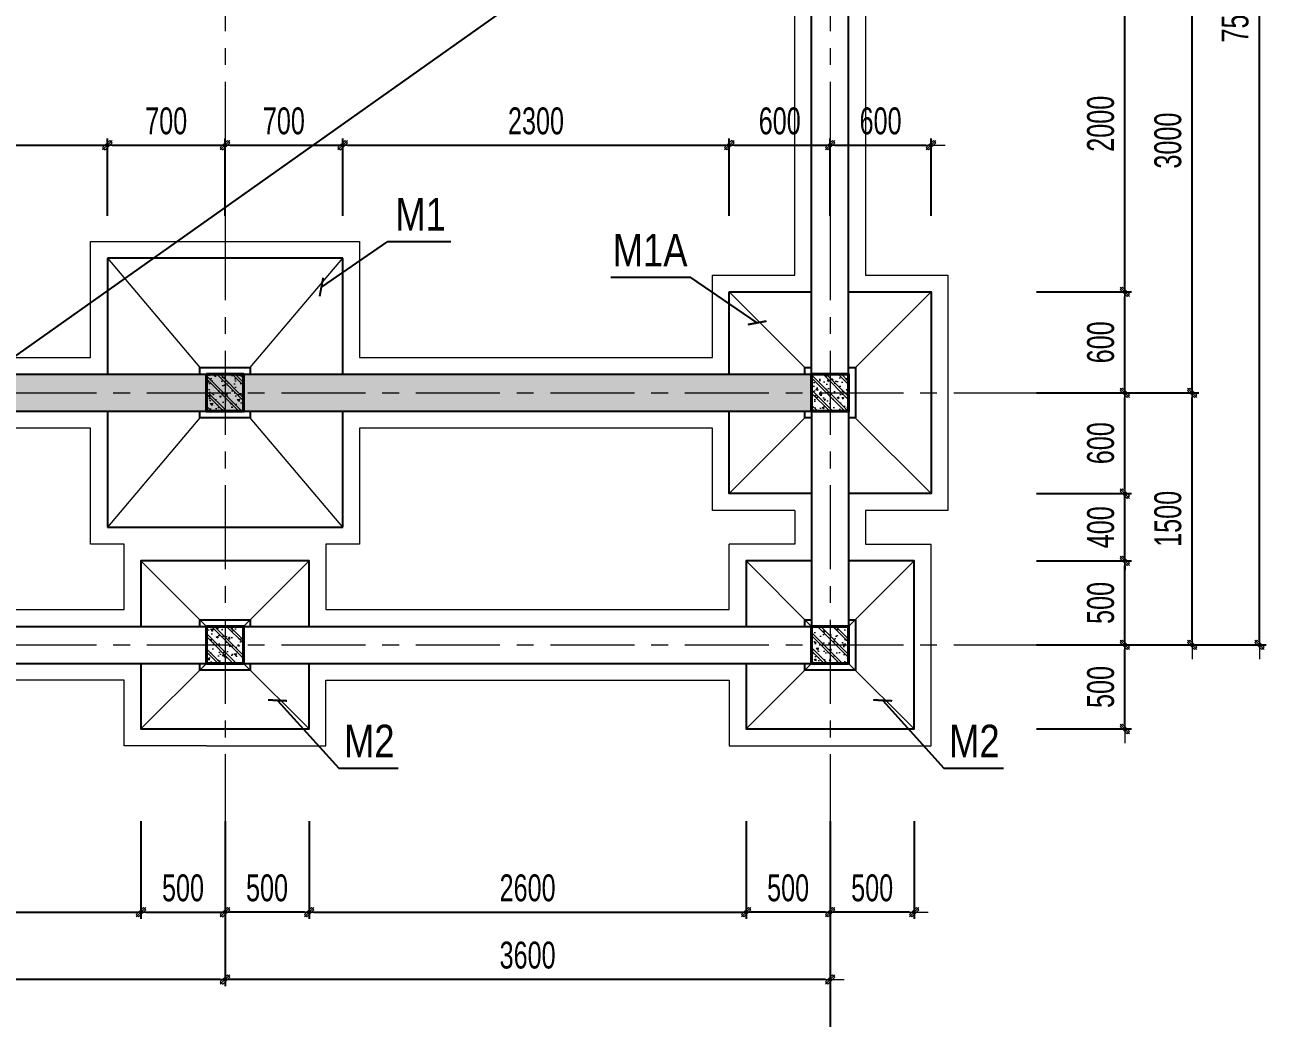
# Model space of a CAD drawing. Header units: millimetres. Extents: x -295047 to 29144, y -724756 to -246879.
# Drawn here: x -155983 to -148597, y -356986 to -351077 of the extents above; entities that cross this region are included whole.
import ezdxf
from ezdxf.enums import TextEntityAlignment as Align

# ---------------------------------------------------------------- set-up
doc = ezdxf.new("R2010")
doc.units = ezdxf.units.MM
doc.header["$MEASUREMENT"] = 0
doc.header["$PDMODE"] = 32
doc.linetypes.add('CENTERX2', pattern=[4, 2.5, -0.5, 0.5, -0.5])
doc.linetypes.add('DASHDOT', pattern=[1, 0.5, -0.25, 0, -0.25])
doc.layers.get('Defpoints').update_dxf_attribs({"color": 1})
doc.layers.add('KCS_Plotter', color=11, linetype='Continuous', plot=False)
for name, color, linetype, lineweight in [('LC Dim', 8, 'Continuous', 18), ('LC Hatch', 252, 'Continuous', 9), ('LC ISO', 153, 'Continuous', 13), ('LC Net dam2', 6, 'Continuous', 40), ('LC Net manh', 219, 'Continuous', 5), ('LC Net thay', 7, 'Continuous', 25), ('LC Net truc', 79, 'DASHDOT', 13), ('LC Text2', 7, 'Continuous', 25)]:
    doc.layers.add(name, color=color, linetype=linetype, lineweight=lineweight)
doc.styles.add('d-dim', font='VHARIALN_1.TTF')
doc.styles.add('HOATBIF', font='hoatbif.shx', dxfattribs={"width": 0.7})
doc.styles.add('T2', font='VHARIAL_1.TTF', dxfattribs={"width": 0.8})
doc.dimstyles.new('1-100', dxfattribs={"dimscale": 100, "dimtxt": 2.5, "dimasz": 0.35, "dimexe": 0.5, "dimexo": 0, "dimgap": 0.8, "dimtad": 1, "dimdec": 0, "dimzin": 0, "dimdsep": 46, "dimtxsty": 'HOATBIF', "dimblk1": 'DOT', "dimblk2": 'DOT', "dimsah": 1, "dimcen": -1, "dimdle": 1, "dimclrd": 256, "dimclre": 256, "dimclrt": 4, "dimadec": 3, "dimazin": 2, "dimtfac": 0.333333, "dimtdec": 0, "dimtix": 1, "dimtmove": 2, "dimatfit": 3, "dimldrblk": 'DOT', "dimfxl": 1, "dimtvp": 0.833333, "dimtolj": 1, "dimtzin": 0, "dimarcsym": 0})
doc.dimstyles.new('Vtk 1-100', dxfattribs={"dimtxt": 220, "dimasz": 80, "dimexe": 80, "dimexo": 0, "dimgap": 50, "dimtad": 1, "dimdec": 0, "dimzin": 0, "dimdsep": 46, "dimtxsty": 'd-dim', "dimblk1": 'ARCHTICK', "dimblk2": 'ARCHTICK', "dimsah": 1, "dimcen": 80, "dimdle": 80, "dimclrd": 256, "dimclre": 256, "dimclrt": 7, "dimadec": 0, "dimazin": 0, "dimtfac": 1, "dimtdec": 0, "dimtix": 1, "dimtmove": 0, "dimatfit": 3, "dimldrblk": 'ARCHTICK', "dimfxl": 1, "dimtolj": 1, "dimtzin": 0, "dimarcsym": 0})

# ---------------------------------------------------------------- blocks, each defined once
blk = doc.blocks.new('DOT')
at = {"layer": 'LC Dim'}
blk.add_line((-3, 0), (3, 0), dxfattribs=at)
at = {"layer": 'LC Dim', "color": 4}
blk.add_line((-1, -1), (1, 1), dxfattribs=at)
blk.add_lwpolyline([(0.5, 1), (-1, -0.5), (-0.5, -1), (1, 0.5)], close=True, dxfattribs=at)
blk = doc.blocks.new('*D173')
at = {"layer": 'Defpoints', "color": 0, "ltscale": 2, "transparency": 16777216}
for p in [(-158391.5, -355814.5), (-154791.5, -355814.5), (-158391.5, -356755.4)]:
    blk.add_point(p, dxfattribs=at)
at = {"layer": 'LC Dim', "lineweight": -2, "ltscale": 2, "transparency": 16777216}
for p, q in [((-158391.5, -355814.5), (-158391.5, -356795.4)), ((-154791.5, -355814.5), (-154791.5, -356795.4)), ((-154819.5, -356755.4), (-158363.5, -356755.4))]:
    blk.add_line(p, q, dxfattribs=at)
at = {"layer": 'LC Dim', "lineweight": -2, "ltscale": 2, "transparency": 16777216, "xscale": 28, "yscale": 28, "zscale": 28, "rotation": 180}
blk.add_blockref('DOT', (-158391.5, -356755.4), dxfattribs=at)
at = {"layer": 'LC Dim', "lineweight": -2, "ltscale": 2, "transparency": 16777216, "xscale": 28, "yscale": 28, "zscale": 28}
blk.add_blockref('DOT', (-154791.5, -356755.4), dxfattribs=at)
at = {"layer": 'LC Dim', "color": 4, "ltscale": 2, "transparency": 16777216, "insert": (-156591.5, -356611.4), "char_height": 160, "attachment_point": 5, "style": 'HOATBIF'}
blk.add_mtext('\\A1;3600', dxfattribs=at)
blk = doc.blocks.new('*D176')
at = {"layer": 'Defpoints', "color": 0, "ltscale": 2, "transparency": 16777216}
for p in [(-165591.5, -355814.5), (-151191.5, -355814.5), (-165591.5, -357155.4)]:
    blk.add_point(p, dxfattribs=at)
at = {"layer": 'LC Dim', "lineweight": -2, "ltscale": 2, "transparency": 16777216}
for p, q in [((-165591.5, -355814.5), (-165591.5, -357195.4)), ((-151191.5, -355814.5), (-151191.5, -357195.4)), ((-151219.5, -357155.4), (-165563.5, -357155.4))]:
    blk.add_line(p, q, dxfattribs=at)
at = {"layer": 'LC Dim', "lineweight": -2, "ltscale": 2, "transparency": 16777216, "xscale": 28, "yscale": 28, "zscale": 28, "rotation": 180}
blk.add_blockref('DOT', (-165591.5, -357155.4), dxfattribs=at)
at = {"layer": 'LC Dim', "lineweight": -2, "ltscale": 2, "transparency": 16777216, "xscale": 28, "yscale": 28, "zscale": 28}
blk.add_blockref('DOT', (-151191.5, -357155.4), dxfattribs=at)
at = {"layer": 'LC Dim', "color": 4, "ltscale": 2, "transparency": 16777216, "insert": (-158391.5, -357011.4), "char_height": 160, "attachment_point": 5, "style": 'HOATBIF'}
blk.add_mtext('\\A1;14400', dxfattribs=at)
blk = doc.blocks.new('A$C244B5B27')
at = {"layer": 'LC Hatch'}
h = blk.add_hatch(dxfattribs=at)
h.set_pattern_fill('CHAU-01', color=256, scale=15, pattern_type=2)
h.set_pattern_definition([(50, (-1043319.22, 434015.82), (107.5890274, -9.41282), [11.25, -123.75]), (355, (-1043319.22, 434015.82), (-20.8127, 112.82882), [9, -99]), (100.4514, (-1043310.25, 434015.04), (86.776407, 103.415931), [9.561029, -105.171317]), (46.1842, (-1043319.22, 434045.82), (160.086157, -24.827852), [16.875, -185.625]), (96.6356, (-1043305.88, 434043.75), (140.199406, 146.11768), [14.341543, -157.75695]), (351.1842, (-1043319.22, 434045.82), (140.199292, 146.11779), [13.5, -148.5]), (21, (-1043304.22, 434038.32), (89.536058, -60.3928336), [11.25, -123.75]), (326, (-1043304.22, 434038.32), (36.4973, 108.772507), [9, -99]), (71.4514, (-1043296.76, 434033.29), (126.033394, 48.3795745), [9.561029, -105.171317]), (37.5, (-1043319.22, 434015.823), (1.8239783, 49.9340781), [0, -97.8, 0, -100.5, 0, -99.375]), (7.5, (-1043319.22, 434015.82), (39.4604306, 59.1617568), [0, -57.3, 0, -95.55, 0, -37.875]), (327.5, (-1043352.67, 434015.823), (80.0733654, -3.3832308), [0, -37.5, 0, -117, 0, -155.25]), (317.5, (-1043367.67, 434015.82), (87.4779254, 15.0157473), [0, -48.75, 0, -77.7, 0, -110.25]), (45, (-1043319.22, 434015.82), (-45.0780573, 45.0780573), []), (45, (-1043319.22, 434034.2), (-45.0780573, 45.0780573), [])])
h.paths.add_polyline_path([(110, 110), (-110, 110), (-110, -110), (110, -110)])
at = {"layer": 'LC Net dam2'}
blk.add_lwpolyline([(-110, -110), (110, -110), (110, 110), (-110, 110)], close=True, dxfattribs=at)
blk = doc.blocks.new('*D193')
at = {"layer": 'Defpoints', "color": 0, "ltscale": 2, "transparency": 16777216}
for p in [(-149963.9, -354265.5), (-149437.8, -354265.5), (-149963.9, -354765.5)]:
    blk.add_point(p, dxfattribs=at)
at = {"layer": 'LC Dim', "lineweight": -2, "ltscale": 2, "transparency": 16777216}
for p, q in [((-149963.9, -354265.5), (-149397.8, -354265.5)), ((-149437.8, -354737.5), (-149437.8, -354293.5)), ((-149963.9, -354765.5), (-149397.8, -354765.5))]:
    blk.add_line(p, q, dxfattribs=at)
at = {"layer": 'LC Dim', "lineweight": -2, "ltscale": 2, "transparency": 16777216, "xscale": 28, "yscale": 28, "zscale": 28}
for p, rotation in [((-149437.8, -354265.5), 90), ((-149437.8, -354765.5), 270)]:
    blk.add_blockref('DOT', p, dxfattribs=dict(at, rotation=rotation))
at = {"layer": 'LC Dim', "color": 4, "ltscale": 2, "transparency": 16777216, "insert": (-149581.8, -354515.5), "char_height": 160, "attachment_point": 5, "rotation": 90, "style": 'HOATBIF'}
blk.add_mtext('\\A1;500', dxfattribs=at)
blk = doc.blocks.new('*D194')
at = {"layer": 'Defpoints', "color": 0, "ltscale": 2, "transparency": 16777216}
for p in [(-149963.9, -353865.5), (-149437.8, -353865.5), (-149963.9, -354265.5)]:
    blk.add_point(p, dxfattribs=at)
at = {"layer": 'LC Dim', "lineweight": -2, "ltscale": 2, "transparency": 16777216}
for p, q in [((-149437.8, -353837.5), (-149437.8, -353809.5)), ((-149963.9, -353865.5), (-149397.8, -353865.5)), ((-149437.8, -354265.5), (-149437.8, -353865.5)), ((-149963.9, -354265.5), (-149397.8, -354265.5)), ((-149437.8, -354293.5), (-149437.8, -354321.5))]:
    blk.add_line(p, q, dxfattribs=at)
at = {"layer": 'LC Dim', "lineweight": -2, "ltscale": 2, "transparency": 16777216, "xscale": 28, "yscale": 28, "zscale": 28}
for p, rotation in [((-149437.8, -353865.5), 270), ((-149437.8, -354265.5), 90)]:
    blk.add_blockref('DOT', p, dxfattribs=dict(at, rotation=rotation))
at = {"layer": 'LC Dim', "color": 4, "ltscale": 2, "transparency": 16777216, "insert": (-149581.8, -354065.5), "char_height": 160, "attachment_point": 5, "rotation": 90, "style": 'HOATBIF'}
blk.add_mtext('\\A1;400', dxfattribs=at)
blk = doc.blocks.new('*D195')
at = {"layer": 'Defpoints', "color": 0, "ltscale": 2, "transparency": 16777216}
for p in [(-149963.9, -353265.5), (-149437.8, -353265.5), (-149963.9, -353865.5)]:
    blk.add_point(p, dxfattribs=at)
at = {"layer": 'LC Dim', "lineweight": -2, "ltscale": 2, "transparency": 16777216}
for p, q in [((-149963.9, -353265.5), (-149397.8, -353265.5)), ((-149437.8, -353837.5), (-149437.8, -353293.5)), ((-149963.9, -353865.5), (-149397.8, -353865.5))]:
    blk.add_line(p, q, dxfattribs=at)
at = {"layer": 'LC Dim', "lineweight": -2, "ltscale": 2, "transparency": 16777216, "xscale": 28, "yscale": 28, "zscale": 28}
for p, rotation in [((-149437.8, -353265.5), 90), ((-149437.8, -353865.5), 270)]:
    blk.add_blockref('DOT', p, dxfattribs=dict(at, rotation=rotation))
at = {"layer": 'LC Dim', "color": 4, "ltscale": 2, "transparency": 16777216, "insert": (-149581.8, -353565.5), "char_height": 160, "attachment_point": 5, "rotation": 90, "style": 'HOATBIF'}
blk.add_mtext('\\A1;600', dxfattribs=at)
blk = doc.blocks.new('*D196')
at = {"layer": 'Defpoints', "color": 0, "ltscale": 2, "transparency": 16777216}
for p in [(-149963.9, -352665.5), (-149437.8, -352665.5), (-149963.9, -353265.5)]:
    blk.add_point(p, dxfattribs=at)
at = {"layer": 'LC Dim', "lineweight": -2, "ltscale": 2, "transparency": 16777216}
for p, q in [((-149963.9, -352665.5), (-149397.8, -352665.5)), ((-149437.8, -353237.5), (-149437.8, -352693.5)), ((-149963.9, -353265.5), (-149397.8, -353265.5))]:
    blk.add_line(p, q, dxfattribs=at)
at = {"layer": 'LC Dim', "lineweight": -2, "ltscale": 2, "transparency": 16777216, "xscale": 28, "yscale": 28, "zscale": 28}
for p, rotation in [((-149437.8, -352665.5), 90), ((-149437.8, -353265.5), 270)]:
    blk.add_blockref('DOT', p, dxfattribs=dict(at, rotation=rotation))
at = {"layer": 'LC Dim', "color": 4, "ltscale": 2, "transparency": 16777216, "insert": (-149581.8, -352965.5), "char_height": 160, "attachment_point": 5, "rotation": 90, "style": 'HOATBIF'}
blk.add_mtext('\\A1;600', dxfattribs=at)
blk = doc.blocks.new('*D197')
at = {"layer": 'Defpoints', "color": 0, "ltscale": 2, "transparency": 16777216}
for p in [(-149963.9, -350665.5), (-149437.8, -350665.5), (-149963.9, -352665.5)]:
    blk.add_point(p, dxfattribs=at)
at = {"layer": 'LC Dim', "lineweight": -2, "ltscale": 2, "transparency": 16777216}
for p, q in [((-149963.9, -350665.5), (-149397.8, -350665.5)), ((-149437.8, -352637.5), (-149437.8, -350693.5)), ((-149963.9, -352665.5), (-149397.8, -352665.5))]:
    blk.add_line(p, q, dxfattribs=at)
at = {"layer": 'LC Dim', "lineweight": -2, "ltscale": 2, "transparency": 16777216, "xscale": 28, "yscale": 28, "zscale": 28}
for p, rotation in [((-149437.8, -350665.5), 90), ((-149437.8, -352665.5), 270)]:
    blk.add_blockref('DOT', p, dxfattribs=dict(at, rotation=rotation))
at = {"layer": 'LC Dim', "color": 4, "ltscale": 2, "transparency": 16777216, "insert": (-149581.8, -351665.5), "char_height": 160, "attachment_point": 5, "rotation": 90, "style": 'HOATBIF'}
blk.add_mtext('\\A1;2000', dxfattribs=at)
blk = doc.blocks.new('*D202')
at = {"layer": 'Defpoints', "color": 0, "ltscale": 2, "transparency": 16777216}
for p in [(-149963.9, -353265.5), (-149037.8, -353265.5), (-149963.9, -354765.5)]:
    blk.add_point(p, dxfattribs=at)
at = {"layer": 'LC Dim', "lineweight": -2, "ltscale": 2, "transparency": 16777216}
for p, q in [((-149963.9, -353265.5), (-148997.8, -353265.5)), ((-149037.8, -354737.5), (-149037.8, -353293.5)), ((-149963.9, -354765.5), (-148997.8, -354765.5))]:
    blk.add_line(p, q, dxfattribs=at)
at = {"layer": 'LC Dim', "lineweight": -2, "ltscale": 2, "transparency": 16777216, "xscale": 28, "yscale": 28, "zscale": 28}
for p, rotation in [((-149037.8, -353265.5), 90), ((-149037.8, -354765.5), 270)]:
    blk.add_blockref('DOT', p, dxfattribs=dict(at, rotation=rotation))
at = {"layer": 'LC Dim', "color": 4, "ltscale": 2, "transparency": 16777216, "insert": (-149181.8, -354015.5), "char_height": 160, "attachment_point": 5, "rotation": 90, "style": 'HOATBIF'}
blk.add_mtext('\\A1;1500', dxfattribs=at)
blk = doc.blocks.new('*D203')
at = {"layer": 'Defpoints', "color": 0, "ltscale": 2, "transparency": 16777216}
for p in [(-149963.9, -350265.5), (-149037.8, -350265.5), (-149963.9, -353265.5)]:
    blk.add_point(p, dxfattribs=at)
at = {"layer": 'LC Dim', "lineweight": -2, "ltscale": 2, "transparency": 16777216}
for p, q in [((-149963.9, -350265.5), (-148997.8, -350265.5)), ((-149037.8, -353237.5), (-149037.8, -350293.5)), ((-149963.9, -353265.5), (-148997.8, -353265.5))]:
    blk.add_line(p, q, dxfattribs=at)
at = {"layer": 'LC Dim', "lineweight": -2, "ltscale": 2, "transparency": 16777216, "xscale": 28, "yscale": 28, "zscale": 28}
for p, rotation in [((-149037.8, -350265.5), 90), ((-149037.8, -353265.5), 270)]:
    blk.add_blockref('DOT', p, dxfattribs=dict(at, rotation=rotation))
at = {"layer": 'LC Dim', "color": 4, "ltscale": 2, "transparency": 16777216, "insert": (-149181.8, -351765.5), "char_height": 160, "attachment_point": 5, "rotation": 90, "style": 'HOATBIF'}
blk.add_mtext('\\A1;3000', dxfattribs=at)
blk = doc.blocks.new('*D204')
at = {"layer": 'Defpoints', "color": 0, "ltscale": 2, "transparency": 16777216}
for p in [(-149963.9, -347265.5), (-148637.8, -347265.5), (-149963.9, -354765.5)]:
    blk.add_point(p, dxfattribs=at)
at = {"layer": 'LC Dim', "lineweight": -2, "ltscale": 2, "transparency": 16777216}
for p, q in [((-149963.9, -347265.5), (-148597.8, -347265.5)), ((-148637.8, -354737.5), (-148637.8, -347293.5)), ((-149963.9, -354765.5), (-148597.8, -354765.5))]:
    blk.add_line(p, q, dxfattribs=at)
at = {"layer": 'LC Dim', "lineweight": -2, "ltscale": 2, "transparency": 16777216, "xscale": 28, "yscale": 28, "zscale": 28}
for p, rotation in [((-148637.8, -347265.5), 90), ((-148637.8, -354765.5), 270)]:
    blk.add_blockref('DOT', p, dxfattribs=dict(at, rotation=rotation))
at = {"layer": 'LC Dim', "color": 4, "ltscale": 2, "transparency": 16777216, "insert": (-148781.8, -351015.5), "char_height": 160, "attachment_point": 5, "rotation": 90, "style": 'HOATBIF'}
blk.add_mtext('\\A1;7500', dxfattribs=at)
blk = doc.blocks.new('*D210')
at = {"layer": 'Defpoints', "color": 0, "ltscale": 2, "transparency": 16777216}
for p in [(-151191.5, -351793.4), (-151791.5, -352214), (-151191.5, -352214)]:
    blk.add_point(p, dxfattribs=at)
at = {"layer": 'LC Dim', "lineweight": -2, "ltscale": 2, "transparency": 16777216}
for p, q in [((-151791.5, -352214), (-151791.5, -351753.4)), ((-151763.5, -351793.4), (-151219.5, -351793.4)), ((-151191.5, -352214), (-151191.5, -351753.4))]:
    blk.add_line(p, q, dxfattribs=at)
at = {"layer": 'LC Dim', "lineweight": -2, "ltscale": 2, "transparency": 16777216, "xscale": 28, "yscale": 28, "zscale": 28, "rotation": 180}
blk.add_blockref('DOT', (-151791.5, -351793.4), dxfattribs=at)
at = {"layer": 'LC Dim', "lineweight": -2, "ltscale": 2, "transparency": 16777216, "xscale": 28, "yscale": 28, "zscale": 28}
blk.add_blockref('DOT', (-151191.5, -351793.4), dxfattribs=at)
at = {"layer": 'LC Dim', "color": 4, "ltscale": 2, "transparency": 16777216, "insert": (-151491.5, -351649.4), "char_height": 160, "attachment_point": 5, "style": 'HOATBIF'}
blk.add_mtext('\\A1;600', dxfattribs=at)
blk = doc.blocks.new('*D211')
at = {"layer": 'Defpoints', "color": 0, "ltscale": 2, "transparency": 16777216}
for p in [(-150591.5, -351793.4), (-151191.5, -352214), (-150591.5, -352214)]:
    blk.add_point(p, dxfattribs=at)
at = {"layer": 'LC Dim', "lineweight": -2, "ltscale": 2, "transparency": 16777216}
for p, q in [((-151191.5, -352214), (-151191.5, -351753.4)), ((-151163.5, -351793.4), (-150619.5, -351793.4)), ((-150591.5, -352214), (-150591.5, -351753.4))]:
    blk.add_line(p, q, dxfattribs=at)
at = {"layer": 'LC Dim', "lineweight": -2, "ltscale": 2, "transparency": 16777216, "xscale": 28, "yscale": 28, "zscale": 28, "rotation": 180}
blk.add_blockref('DOT', (-151191.5, -351793.4), dxfattribs=at)
at = {"layer": 'LC Dim', "lineweight": -2, "ltscale": 2, "transparency": 16777216, "xscale": 28, "yscale": 28, "zscale": 28}
blk.add_blockref('DOT', (-150591.5, -351793.4), dxfattribs=at)
at = {"layer": 'LC Dim', "color": 4, "ltscale": 2, "transparency": 16777216, "insert": (-150891.5, -351649.4), "char_height": 160, "attachment_point": 5, "style": 'HOATBIF'}
blk.add_mtext('\\A1;600', dxfattribs=at)
blk = doc.blocks.new('*D225')
at = {"layer": 'Defpoints', "color": 0, "ltscale": 2, "transparency": 16777216}
for p in [(-151691.5, -355814.5), (-151191.5, -355814.5), (-151691.5, -356355.4)]:
    blk.add_point(p, dxfattribs=at)
at = {"layer": 'LC Dim', "lineweight": -2, "ltscale": 2, "transparency": 16777216}
for p, q in [((-151691.5, -355814.5), (-151691.5, -356395.4)), ((-151191.5, -355814.5), (-151191.5, -356395.4)), ((-151219.5, -356355.4), (-151663.5, -356355.4))]:
    blk.add_line(p, q, dxfattribs=at)
at = {"layer": 'LC Dim', "lineweight": -2, "ltscale": 2, "transparency": 16777216, "xscale": 28, "yscale": 28, "zscale": 28, "rotation": 180}
blk.add_blockref('DOT', (-151691.5, -356355.4), dxfattribs=at)
at = {"layer": 'LC Dim', "lineweight": -2, "ltscale": 2, "transparency": 16777216, "xscale": 28, "yscale": 28, "zscale": 28}
blk.add_blockref('DOT', (-151191.5, -356355.4), dxfattribs=at)
at = {"layer": 'LC Dim', "color": 4, "ltscale": 2, "transparency": 16777216, "insert": (-151441.5, -356211.4), "char_height": 160, "attachment_point": 5, "style": 'HOATBIF'}
blk.add_mtext('\\A1;500', dxfattribs=at)
blk = doc.blocks.new('*D224')
at = {"layer": 'Defpoints', "color": 0, "ltscale": 2, "transparency": 16777216}
for p in [(-155491.5, -351793.4), (-157691.5, -352214), (-155491.5, -352214)]:
    blk.add_point(p, dxfattribs=at)
at = {"layer": 'LC Dim', "lineweight": -2, "ltscale": 2, "transparency": 16777216}
for p, q in [((-157691.5, -352214), (-157691.5, -351753.4)), ((-157663.5, -351793.4), (-155519.5, -351793.4)), ((-155491.5, -352214), (-155491.5, -351753.4))]:
    blk.add_line(p, q, dxfattribs=at)
at = {"layer": 'LC Dim', "lineweight": -2, "ltscale": 2, "transparency": 16777216, "xscale": 28, "yscale": 28, "zscale": 28, "rotation": 180}
blk.add_blockref('DOT', (-157691.5, -351793.4), dxfattribs=at)
at = {"layer": 'LC Dim', "lineweight": -2, "ltscale": 2, "transparency": 16777216, "xscale": 28, "yscale": 28, "zscale": 28}
blk.add_blockref('DOT', (-155491.5, -351793.4), dxfattribs=at)
at = {"layer": 'LC Dim', "color": 4, "ltscale": 2, "transparency": 16777216, "insert": (-156591.5, -351649.4), "char_height": 160, "attachment_point": 5, "style": 'HOATBIF'}
blk.add_mtext('\\A1;2200', dxfattribs=at)
blk = doc.blocks.new('*D54')
at = {"layer": 'Defpoints', "color": 0, "ltscale": 2, "transparency": 16777216}
for p in [(-157891.5, -355814.5), (-155291.5, -355814.5), (-155291.5, -356355.4)]:
    blk.add_point(p, dxfattribs=at)
at = {"layer": 'LC Dim', "lineweight": -2, "ltscale": 2, "transparency": 16777216}
for p, q in [((-157891.5, -355814.5), (-157891.5, -356395.4)), ((-155291.5, -355814.5), (-155291.5, -356395.4)), ((-157863.5, -356355.4), (-155319.5, -356355.4))]:
    blk.add_line(p, q, dxfattribs=at)
at = {"layer": 'LC Dim', "lineweight": -2, "ltscale": 2, "transparency": 16777216, "xscale": 28, "yscale": 28, "zscale": 28, "rotation": 180}
blk.add_blockref('DOT', (-157891.5, -356355.4), dxfattribs=at)
at = {"layer": 'LC Dim', "lineweight": -2, "ltscale": 2, "transparency": 16777216, "xscale": 28, "yscale": 28, "zscale": 28}
blk.add_blockref('DOT', (-155291.5, -356355.4), dxfattribs=at)
at = {"layer": 'LC Dim', "color": 4, "ltscale": 2, "transparency": 16777216, "insert": (-156591.5, -356211.4), "char_height": 160, "attachment_point": 5, "style": 'HOATBIF'}
blk.add_mtext('\\A1;2600', dxfattribs=at)
blk = doc.blocks.new('_ArchTick')
at = {"color": 0, "linetype": 'ByBlock', "const_width": 0.15}
blk.add_lwpolyline([(-0.5, -0.5), (0.5, 0.5)], dxfattribs=at)
blk = doc.blocks.new('*D50')
at = {"layer": 'Defpoints', "color": 0, "ltscale": 2, "transparency": 16777216}
for p in [(-149963.9, -354765.5), (-149437.8, -354765.5), (-149963.9, -355265.5)]:
    blk.add_point(p, dxfattribs=at)
at = {"layer": 'LC Dim', "lineweight": -2, "ltscale": 2, "transparency": 16777216}
for p, q in [((-149963.9, -354765.5), (-149397.8, -354765.5)), ((-149437.8, -355237.5), (-149437.8, -354793.5)), ((-149963.9, -355265.5), (-149397.8, -355265.5))]:
    blk.add_line(p, q, dxfattribs=at)
at = {"layer": 'LC Dim', "lineweight": -2, "ltscale": 2, "transparency": 16777216, "xscale": 28, "yscale": 28, "zscale": 28}
for p, rotation in [((-149437.8, -354765.5), 90), ((-149437.8, -355265.5), 270)]:
    blk.add_blockref('DOT', p, dxfattribs=dict(at, rotation=rotation))
at = {"layer": 'LC Dim', "color": 4, "ltscale": 2, "transparency": 16777216, "insert": (-149581.8, -355015.5), "char_height": 160, "attachment_point": 5, "rotation": 90, "style": 'HOATBIF'}
blk.add_mtext('\\A1;500', dxfattribs=at)
blk = doc.blocks.new('*D51')
at = {"layer": 'Defpoints', "color": 0, "ltscale": 2, "transparency": 16777216}
for p in [(-151191.5, -355814.5), (-150691.5, -355814.5), (-151191.5, -356355.4)]:
    blk.add_point(p, dxfattribs=at)
at = {"layer": 'LC Dim', "lineweight": -2, "ltscale": 2, "transparency": 16777216}
for p, q in [((-151191.5, -355814.5), (-151191.5, -356395.4)), ((-150691.5, -355814.5), (-150691.5, -356395.4)), ((-150719.5, -356355.4), (-151163.5, -356355.4))]:
    blk.add_line(p, q, dxfattribs=at)
at = {"layer": 'LC Dim', "lineweight": -2, "ltscale": 2, "transparency": 16777216, "xscale": 28, "yscale": 28, "zscale": 28, "rotation": 180}
blk.add_blockref('DOT', (-151191.5, -356355.4), dxfattribs=at)
at = {"layer": 'LC Dim', "lineweight": -2, "ltscale": 2, "transparency": 16777216, "xscale": 28, "yscale": 28, "zscale": 28}
blk.add_blockref('DOT', (-150691.5, -356355.4), dxfattribs=at)
at = {"layer": 'LC Dim', "color": 4, "ltscale": 2, "transparency": 16777216, "insert": (-150941.5, -356211.4), "char_height": 160, "attachment_point": 5, "style": 'HOATBIF'}
blk.add_mtext('\\A1;500', dxfattribs=at)
blk = doc.blocks.new('*D583')
at = {"layer": 'Defpoints', "color": 0, "ltscale": 2, "transparency": 16777216}
for p in [(-155291.5, -355814.5), (-154791.5, -355814.5), (-154791.5, -356355.4)]:
    blk.add_point(p, dxfattribs=at)
at = {"layer": 'LC Dim', "lineweight": -2, "ltscale": 2, "transparency": 16777216}
for p, q in [((-155291.5, -355814.5), (-155291.5, -356395.4)), ((-154791.5, -355814.5), (-154791.5, -356395.4)), ((-155263.5, -356355.4), (-154819.5, -356355.4))]:
    blk.add_line(p, q, dxfattribs=at)
at = {"layer": 'LC Dim', "lineweight": -2, "ltscale": 2, "transparency": 16777216, "xscale": 28, "yscale": 28, "zscale": 28, "rotation": 180}
blk.add_blockref('DOT', (-155291.5, -356355.4), dxfattribs=at)
at = {"layer": 'LC Dim', "lineweight": -2, "ltscale": 2, "transparency": 16777216, "xscale": 28, "yscale": 28, "zscale": 28}
blk.add_blockref('DOT', (-154791.5, -356355.4), dxfattribs=at)
at = {"layer": 'LC Dim', "color": 4, "ltscale": 2, "transparency": 16777216, "insert": (-155041.5, -356211.4), "char_height": 160, "attachment_point": 5, "style": 'HOATBIF'}
blk.add_mtext('\\A1;500', dxfattribs=at)
blk = doc.blocks.new('*D581')
at = {"layer": 'Defpoints', "color": 0, "ltscale": 2, "transparency": 16777216}
for p in [(-154791.5, -355814.5), (-154291.5, -355814.5), (-154791.5, -356355.4)]:
    blk.add_point(p, dxfattribs=at)
at = {"layer": 'LC Dim', "lineweight": -2, "ltscale": 2, "transparency": 16777216}
for p, q in [((-154791.5, -355814.5), (-154791.5, -356395.4)), ((-154291.5, -355814.5), (-154291.5, -356395.4)), ((-154319.5, -356355.4), (-154763.5, -356355.4))]:
    blk.add_line(p, q, dxfattribs=at)
at = {"layer": 'LC Dim', "lineweight": -2, "ltscale": 2, "transparency": 16777216, "xscale": 28, "yscale": 28, "zscale": 28, "rotation": 180}
blk.add_blockref('DOT', (-154791.5, -356355.4), dxfattribs=at)
at = {"layer": 'LC Dim', "lineweight": -2, "ltscale": 2, "transparency": 16777216, "xscale": 28, "yscale": 28, "zscale": 28}
blk.add_blockref('DOT', (-154291.5, -356355.4), dxfattribs=at)
at = {"layer": 'LC Dim', "color": 4, "ltscale": 2, "transparency": 16777216, "insert": (-154541.5, -356211.4), "char_height": 160, "attachment_point": 5, "style": 'HOATBIF'}
blk.add_mtext('\\A1;500', dxfattribs=at)
blk = doc.blocks.new('*D582')
at = {"layer": 'Defpoints', "color": 0, "ltscale": 2, "transparency": 16777216}
for p in [(-154291.5, -355814.5), (-151691.5, -355814.5), (-151691.5, -356355.4)]:
    blk.add_point(p, dxfattribs=at)
at = {"layer": 'LC Dim', "lineweight": -2, "ltscale": 2, "transparency": 16777216}
for p, q in [((-154291.5, -355814.5), (-154291.5, -356395.4)), ((-151691.5, -355814.5), (-151691.5, -356395.4)), ((-154263.5, -356355.4), (-151719.5, -356355.4))]:
    blk.add_line(p, q, dxfattribs=at)
at = {"layer": 'LC Dim', "lineweight": -2, "ltscale": 2, "transparency": 16777216, "xscale": 28, "yscale": 28, "zscale": 28, "rotation": 180}
blk.add_blockref('DOT', (-154291.5, -356355.4), dxfattribs=at)
at = {"layer": 'LC Dim', "lineweight": -2, "ltscale": 2, "transparency": 16777216, "xscale": 28, "yscale": 28, "zscale": 28}
blk.add_blockref('DOT', (-151691.5, -356355.4), dxfattribs=at)
at = {"layer": 'LC Dim', "color": 4, "ltscale": 2, "transparency": 16777216, "insert": (-152991.5, -356211.4), "char_height": 160, "attachment_point": 5, "style": 'HOATBIF'}
blk.add_mtext('\\A1;2600', dxfattribs=at)
blk = doc.blocks.new('*D584')
at = {"layer": 'Defpoints', "color": 0, "ltscale": 2, "transparency": 16777216}
for p in [(-154791.5, -355814.5), (-151191.5, -355814.5), (-154791.5, -356755.4)]:
    blk.add_point(p, dxfattribs=at)
at = {"layer": 'LC Dim', "lineweight": -2, "ltscale": 2, "transparency": 16777216}
for p, q in [((-154791.5, -355814.5), (-154791.5, -356795.4)), ((-151191.5, -355814.5), (-151191.5, -356795.4)), ((-151219.5, -356755.4), (-154763.5, -356755.4))]:
    blk.add_line(p, q, dxfattribs=at)
at = {"layer": 'LC Dim', "lineweight": -2, "ltscale": 2, "transparency": 16777216, "xscale": 28, "yscale": 28, "zscale": 28, "rotation": 180}
blk.add_blockref('DOT', (-154791.5, -356755.4), dxfattribs=at)
at = {"layer": 'LC Dim', "lineweight": -2, "ltscale": 2, "transparency": 16777216, "xscale": 28, "yscale": 28, "zscale": 28}
blk.add_blockref('DOT', (-151191.5, -356755.4), dxfattribs=at)
at = {"layer": 'LC Dim', "color": 4, "ltscale": 2, "transparency": 16777216, "insert": (-152991.5, -356611.4), "char_height": 160, "attachment_point": 5, "style": 'HOATBIF'}
blk.add_mtext('\\A1;3600', dxfattribs=at)
blk = doc.blocks.new('*D587')
at = {"layer": 'Defpoints', "color": 0, "ltscale": 2, "transparency": 16777216}
for p in [(-154791.5, -351793.4), (-155491.5, -352214), (-154791.5, -352214)]:
    blk.add_point(p, dxfattribs=at)
at = {"layer": 'LC Dim', "lineweight": -2, "ltscale": 2, "transparency": 16777216}
for p, q in [((-155491.5, -352214), (-155491.5, -351753.4)), ((-155463.5, -351793.4), (-154819.5, -351793.4)), ((-154791.5, -352214), (-154791.5, -351753.4))]:
    blk.add_line(p, q, dxfattribs=at)
at = {"layer": 'LC Dim', "lineweight": -2, "ltscale": 2, "transparency": 16777216, "xscale": 28, "yscale": 28, "zscale": 28, "rotation": 180}
blk.add_blockref('DOT', (-155491.5, -351793.4), dxfattribs=at)
at = {"layer": 'LC Dim', "lineweight": -2, "ltscale": 2, "transparency": 16777216, "xscale": 28, "yscale": 28, "zscale": 28}
blk.add_blockref('DOT', (-154791.5, -351793.4), dxfattribs=at)
at = {"layer": 'LC Dim', "color": 4, "ltscale": 2, "transparency": 16777216, "insert": (-155141.5, -351649.4), "char_height": 160, "attachment_point": 5, "style": 'HOATBIF'}
blk.add_mtext('\\A1;700', dxfattribs=at)
blk = doc.blocks.new('*D588')
at = {"layer": 'Defpoints', "color": 0, "ltscale": 2, "transparency": 16777216}
for p in [(-154091.5, -351793.4), (-154791.5, -352214), (-154091.5, -352214)]:
    blk.add_point(p, dxfattribs=at)
at = {"layer": 'LC Dim', "lineweight": -2, "ltscale": 2, "transparency": 16777216}
for p, q in [((-154791.5, -352214), (-154791.5, -351753.4)), ((-154763.5, -351793.4), (-154119.5, -351793.4)), ((-154091.5, -352214), (-154091.5, -351753.4))]:
    blk.add_line(p, q, dxfattribs=at)
at = {"layer": 'LC Dim', "lineweight": -2, "ltscale": 2, "transparency": 16777216, "xscale": 28, "yscale": 28, "zscale": 28, "rotation": 180}
blk.add_blockref('DOT', (-154791.5, -351793.4), dxfattribs=at)
at = {"layer": 'LC Dim', "lineweight": -2, "ltscale": 2, "transparency": 16777216, "xscale": 28, "yscale": 28, "zscale": 28}
blk.add_blockref('DOT', (-154091.5, -351793.4), dxfattribs=at)
at = {"layer": 'LC Dim', "color": 4, "ltscale": 2, "transparency": 16777216, "insert": (-154441.5, -351649.4), "char_height": 160, "attachment_point": 5, "style": 'HOATBIF'}
blk.add_mtext('\\A1;700', dxfattribs=at)
blk = doc.blocks.new('*D589')
at = {"layer": 'Defpoints', "color": 0, "ltscale": 2, "transparency": 16777216}
for p in [(-151791.5, -351793.4), (-154091.5, -352214), (-151791.5, -352214)]:
    blk.add_point(p, dxfattribs=at)
at = {"layer": 'LC Dim', "lineweight": -2, "ltscale": 2, "transparency": 16777216}
for p, q in [((-154091.5, -352214), (-154091.5, -351753.4)), ((-154063.5, -351793.4), (-151819.5, -351793.4)), ((-151791.5, -352214), (-151791.5, -351753.4))]:
    blk.add_line(p, q, dxfattribs=at)
at = {"layer": 'LC Dim', "lineweight": -2, "ltscale": 2, "transparency": 16777216, "xscale": 28, "yscale": 28, "zscale": 28, "rotation": 180}
blk.add_blockref('DOT', (-154091.5, -351793.4), dxfattribs=at)
at = {"layer": 'LC Dim', "lineweight": -2, "ltscale": 2, "transparency": 16777216, "xscale": 28, "yscale": 28, "zscale": 28}
blk.add_blockref('DOT', (-151791.5, -351793.4), dxfattribs=at)
at = {"layer": 'LC Dim', "color": 4, "ltscale": 2, "transparency": 16777216, "insert": (-152941.5, -351649.4), "char_height": 160, "attachment_point": 5, "style": 'HOATBIF'}
blk.add_mtext('\\A1;2300', dxfattribs=at)

msp = doc.modelspace()

# ---------------------------------------------------------------- hatches: boundary and pattern name
at = {"layer": 'LC Hatch', "ltscale": 2}
h = msp.add_hatch(dxfattribs=at)
h.set_pattern_fill('BTCT', color=256, scale=30)
h.set_pattern_definition([(50, (-80204.45, -82163.83), (215.17805, -18.82564), [22.5, -247.5]), (355, (-80204.45, -82163.83), (-41.6254, 225.65764), [18, -198]), (100.4514, (-80186.52, -82165.4), (173.55281, 206.83186), [19.12206, -210.34263]), (46.1842, (-80204.45, -82103.83), (320.17231, -49.6557), [33.75, -371.25]), (96.6356, (-80177.77, -82107.97), (280.3988, 292.23536), [28.6831, -315.5139]), (351.1842, (-80204.45, -82103.83), (280.3986, 292.23558), [27, -297]), (21, (-80174.45, -82118.83), (179.07212, -120.78567), [22.5, -247.5]), (326, (-80174.45, -82118.83), (72.9946, 217.54501), [18, -198]), (71.4514, (-80159.53, -82128.9), (252.06679, 96.75915), [19.12206, -210.34263]), (37.5, (-80204.45, -82163.83), (3.647957, 99.868156), [0, -195.6, 0, -201, 0, -198.75]), (7.5, (-80204.45, -82163.83), (78.92086, 118.323514), [0, -114.6, 0, -191.1, 0, -75.75]), (327.5, (-80271.35, -82163.83), (160.14673, -6.766462), [0, -75, 0, -234, 0, -310.5]), (317.5, (-80301.35, -82163.83), (174.95585, 30.031495), [0, -97.5, 0, -155.4, 0, -220.5]), (45, (-80204.45, -82163.83), (-79.549513, 79.549513), []), (45, (-80151.42, -82163.83), (-79.549513, 79.549513), [])])
h.paths.add_polyline_path([(-158501.5, -353375.5), (-158501.5, -353155.5), (-161881.5, -353155.5), (-161881.5, -353375.5)])
h.paths.add_polyline_path([(-158281.5, -353155.5), (-158281.5, -353375.5), (-151301.5, -353375.5), (-151301.5, -353155.5)])
h.paths.add_polyline_path([(-162101.5, -353375.5), (-162101.5, -353155.5), (-165481.5, -353155.5), (-165481.5, -353375.5)])

# ---------------------------------------------------------------- linework, layer by layer
at = {"layer": 'KCS_Plotter', "ltscale": 2}
msp.add_line((-170984.2, -363613.3), (-144104.2, -344605.3), dxfattribs=at)
at = {"layer": 'LC Net manh', "ltscale": 2}
for p, q in [((-155491.5, -352465.5), (-154941.5, -353115.5)), ((-154641.5, -353115.5), (-154091.5, -352465.5)), ((-151341.5, -353115.5), (-151791.5, -352665.5)), ((-150591.5, -352665.5), (-151041.5, -353115.5)), ((-154941.2, -353415.5), (-155491.5, -354065.5)), ((-154091.5, -354065.5), (-154641.8, -353415.5)), ((-151341.2, -353415.5), (-151791.5, -353865.5)), ((-151041.8, -353415.5), (-150591.5, -353865.5)), ((-155591.5, -354165.5), (-155591.5, -353475.5)), ((-151891.5, -353475.5), (-153991.5, -353475.5)), ((-153991.5, -353475.5), (-153991.5, -354165.5)), ((-151891.5, -353965.5), (-151891.5, -353475.5)), ((-151691.5, -353965.5), (-151891.5, -353965.5)), ((-151401.5, -353965.5), (-151691.5, -353965.5)), ((-151401.5, -353965.5), (-151401.5, -354165.5)), ((-150981.5, -353965.5), (-150981.5, -354165.5)), ((-150491.5, -353965.5), (-150981.5, -353965.5)), ((-154191.5, -354165.5), (-154191.5, -354555.5)), ((-153991.5, -354165.5), (-154191.5, -354165.5)), ((-151791.5, -354555.5), (-151791.5, -354165.5)), ((-151401.5, -354165.5), (-151791.5, -354165.5)), ((-150981.5, -354165.5), (-150591.5, -354165.5)), ((-154901.5, -354655.5), (-155291.5, -354265.5)), ((-154681.5, -354655.5), (-154291.5, -354265.5)), ((-151301.5, -354655.5), (-151691.5, -354265.5)), ((-151081.5, -354655.5), (-150691.5, -354265.5)), ((-157791.5, -354555.5), (-155391.5, -354555.5)), ((-154191.5, -354555.5), (-151791.5, -354555.5)), ((-155291.5, -355265.5), (-154901.5, -354875.5)), ((-154681.5, -354875.5), (-154291.5, -355265.5)), ((-151691.5, -355265.5), (-151301.5, -354875.5)), ((-151081.5, -354875.5), (-150691.5, -355265.5))]:
    msp.add_line(p, q, dxfattribs=at)
for points in [[(-157591.5, -347055.5), (-155591.5, -347055.5), (-155591.5, -346265.5), (-153991.5, -346265.5), (-153991.5, -347055.5), (-151891.5, -347055.5), (-151891.5, -346565.5), (-150491.5, -346565.5), (-150491.5, -347965.5), (-150981.5, -347965.5), (-150981.5, -349765.5), (-150691.5, -349765.5), (-150691.5, -350765.5), (-150981.5, -350765.5), (-150981.5, -352565.5), (-150491.5, -352565.5), (-150491.5, -353965.5), (-150691.5, -353965.5), (-150691.5, -353965.5), (-150691.5, -353965.5)], [(-157591.5, -353055.5), (-155591.5, -353055.5), (-155591.5, -352365.5), (-153991.5, -352365.5), (-153991.5, -353055.5), (-151891.5, -353055.5), (-151891.5, -352565.5), (-151401.5, -352565.5), (-151401.5, -350765.5), (-151691.5, -350765.5), (-151691.5, -349765.5), (-151401.5, -349765.5), (-151401.5, -347965.5), (-151891.5, -347965.5), (-151891.5, -347475.5), (-153991.5, -347475.5), (-153991.5, -348265.5), (-155591.5, -348265.5), (-155591.5, -347475.5), (-157591.5, -347475.5)], [(-155391.5, -354555.5), (-155391.5, -354165.5), (-155591.5, -354165.5), (-155591.5, -353475.5), (-157591.5, -353475.5)], [(-153991.5, -353475.5), (-153991.5, -354165.5)], [(-154901.5, -355365.5), (-154191.5, -355365.5), (-154191.5, -354975.5), (-151791.5, -354975.5), (-151791.5, -355365.5), (-150591.5, -355365.5), (-150591.5, -354165.5)], [(-154901.5, -355365.5), (-155391.5, -355365.5), (-155391.5, -354975.5), (-157791.5, -354975.5), (-157791.5, -355365.5), (-158991.5, -355365.5), (-158991.5, -354975.5), (-161391.5, -354975.5), (-161391.5, -355365.5), (-162001.5, -355365.5), (-162001.5, -355365.5), (-162591.5, -355365.5)]]:
    msp.add_lwpolyline(points, dxfattribs=at)
at = {"layer": 'LC Net thay'}
for p, q in [((-151301.5, -353155.5), (-151301.5, -347375.5)), ((-151081.5, -353155.5), (-151081.5, -347375.5)), ((-165481.5, -353155.5), (-151301.5, -353155.5)), ((-165481.5, -353375.5), (-151301.5, -353375.5)), ((-151301.5, -353375.5), (-151301.5, -354655.5)), ((-151081.5, -353375.5), (-151081.5, -354655.5)), ((-161881.5, -354655.5), (-151301.5, -354655.5)), ((-161881.5, -354875.5), (-151301.5, -354875.5)), ((-157601.5, -354875.5), (-151301.5, -354875.5))]:
    msp.add_line(p, q, dxfattribs=at)
at = {"layer": 'LC Net thay', "ltscale": 2}
for p, q in [((-155491.5, -352465.5), (-155491.5, -353155.5)), ((-154091.5, -352465.5), (-155491.5, -352465.5)), ((-154091.5, -353155.5), (-154091.5, -352465.5)), ((-151791.5, -352665.5), (-151301.5, -352665.5)), ((-155491.5, -353375.5), (-155491.5, -354065.5)), ((-154091.5, -354065.5), (-154091.5, -353375.5)), ((-155491.5, -354065.5), (-154091.5, -354065.5))]:
    msp.add_line(p, q, dxfattribs=at)
at = {"layer": 'LC Net thay'}
for points in [[(-151791.5, -353155.5), (-151791.5, -352665.5)], [(-151081.5, -352665.5), (-150591.5, -352665.5), (-150591.5, -353265.5), (-150591.5, -353865.5), (-151081.5, -353865.5)], [(-154941.5, -353155.5), (-154941.5, -353115.5), (-154681.5, -353115.5)], [(-154681.5, -353115.5), (-154641.5, -353115.5), (-154641.5, -353155.5)], [(-151341.5, -353155.5), (-151341.5, -353115.5), (-151301.5, -353115.5)], [(-151081.5, -353115.5), (-151041.5, -353115.5), (-151041.5, -353155.5)], [(-151041.5, -353155.5), (-151041.5, -353415.5), (-151081.5, -353415.5)], [(-154901.5, -353415.5), (-154941.5, -353415.5), (-154941.5, -353375.5)], [(-154641.5, -353375.5), (-154641.5, -353415.5), (-154901.5, -353415.5)], [(-151301.5, -353865.5), (-151791.5, -353865.5), (-151791.5, -353375.5)], [(-151301.5, -353415.5), (-151341.5, -353415.5), (-151341.5, -353375.5)], [(-154901.5, -354265.5), (-155291.5, -354265.5), (-155291.5, -354655.5)], [(-154291.5, -354640.5), (-154291.5, -354265.5), (-154901.5, -354265.5)], [(-151301.5, -354265.5), (-151691.5, -354265.5), (-151691.5, -354655.5)], [(-150691.5, -354640.5), (-150691.5, -354265.5), (-151081.5, -354265.5)], [(-154941.5, -354655.5), (-154941.5, -354615.5), (-154681.5, -354615.5)], [(-154681.5, -354615.5), (-154641.5, -354615.5), (-154641.5, -354655.5)], [(-151341.5, -354655.5), (-151341.5, -354615.5), (-151301.5, -354615.5)], [(-151081.5, -354615.5), (-151041.5, -354615.5), (-151041.5, -354655.5)], [(-154681.5, -354875.5), (-154681.5, -354875.5), (-154901.5, -354875.5), (-154901.5, -354655.5), (-154681.5, -354655.5)], [(-154291.5, -354655.5), (-154291.5, -354640.5)], [(-151301.5, -355265.5), (-150691.5, -355265.5), (-150691.5, -354640.5)], [(-151041.5, -354655.5), (-151041.5, -354915.5), (-151301.5, -354915.5)], [(-155291.5, -354875.5), (-155291.5, -355265.5), (-154901.5, -355265.5)], [(-154901.5, -354915.5), (-154941.5, -354915.5), (-154941.5, -354875.5)], [(-154901.5, -355265.5), (-154291.5, -355265.5), (-154291.5, -354875.5)], [(-154641.5, -354875.5), (-154641.5, -354915.5), (-154901.5, -354915.5)], [(-151691.5, -354875.5), (-151691.5, -355265.5), (-151301.5, -355265.5)], [(-151301.5, -354915.5), (-151341.5, -354915.5), (-151341.5, -354875.5)]]:
    msp.add_lwpolyline(points, dxfattribs=at)
for points in [[(-154901.5, -353155.5), (-154681.5, -353155.5), (-154681.5, -353375.5), (-154901.5, -353375.5)], [(-151301.5, -353155.5), (-151081.5, -353155.5), (-151081.5, -353375.5), (-151301.5, -353375.5)], [(-154901.5, -354655.5), (-154681.5, -354655.5), (-154681.5, -354875.5), (-154901.5, -354875.5)], [(-151301.5, -354655.5), (-151081.5, -354655.5), (-151081.5, -354875.5), (-151301.5, -354875.5)], [(-151301.5, -354655.5), (-151081.5, -354655.5), (-151081.5, -354875.5), (-151301.5, -354875.5)]]:
    msp.add_lwpolyline(points, close=True, dxfattribs=at)
at = {"layer": 'LC Net truc', "linetype": 'CENTERX2', "ltscale": 200}
for p, q in [((-154791.5, -346615.7), (-154791.5, -356780.9)), ((-151191.5, -346615.7), (-151191.5, -356780.9)), ((-151191.5, -346615.7), (-151191.5, -356780.9)), ((-168056, -353265.5), (-149461.7, -353265.5)), ((-168056, -354765.5), (-149461.7, -354765.5))]:
    msp.add_line(p, q, dxfattribs=at)

# ---------------------------------------------------------------- block references
at = {"layer": 'LC Hatch', "xscale": -1, "rotation": 180}
for p in [(-154791.5, -353265.5), (-151191.5, -353265.5), (-154791.5, -354765.5), (-151191.5, -354765.5)]:
    msp.add_blockref('A$C244B5B27', p, dxfattribs=at)

# ---------------------------------------------------------------- texts
at = {"layer": 'LC Text2', "style": 'T2', "width": 0.8}
for s, p in [('M1', (-153627.6, -352300.8)), ('M1a', (-152262.4, -352513.9)), ('M2', (-153933.3, -355433.3)), ('M2', (-150333.3, -355433.3))]:
    msp.add_text(s, height=193.55, dxfattribs=at).set_placement(p, align=Align.CENTER)

# ---------------------------------------------------------------- dimensions: what is measured, and where the dimension line sits
at = {"layer": 'LC Dim', "ltscale": 2}
for base, p1, p2, angle, picture, middle in [((-148637.8, -347265.5), (-149963.9, -354765.5), (-149963.9, -347265.5), 90, '*D204', (-148781.8, -351015.5)), ((-149037.8, -350265.5), (-149963.9, -353265.5), (-149963.9, -350265.5), 90, '*D203', (-149181.8, -351765.5)), ((-149437.8, -350665.5), (-149963.9, -352665.5), (-149963.9, -350665.5), 90, '*D197', (-149581.8, -351665.5)), ((-149437.8, -352665.5), (-149963.9, -353265.5), (-149963.9, -352665.5), 90, '*D196', (-149581.8, -352965.5)), ((-149437.8, -353265.5), (-149963.9, -353865.5), (-149963.9, -353265.5), 90, '*D195', (-149581.8, -353565.5)), ((-149037.8, -353265.5), (-149963.9, -354765.5), (-149963.9, -353265.5), 90, '*D202', (-149181.8, -354015.5)), ((-149437.8, -353865.5), (-149963.9, -354265.5), (-149963.9, -353865.5), 90, '*D194', (-149581.8, -354065.5)), ((-149437.8, -354265.5), (-149963.9, -354765.5), (-149963.9, -354265.5), 90, '*D193', (-149581.8, -354515.5)), ((-149437.8, -354765.5), (-149963.9, -355265.5), (-149963.9, -354765.5), 90, '*D50', (-149581.8, -355015.5)), ((-155291.5, -356355.4), (-157891.5, -355814.5), (-155291.5, -355814.5), 180, '*D54', (-156591.5, -356211.4)), ((-154791.5, -356355.4), (-154291.5, -355814.5), (-154791.5, -355814.5), 180, '*D581', (-154541.5, -356211.4)), ((-151691.5, -356355.4), (-154291.5, -355814.5), (-151691.5, -355814.5), 180, '*D582', (-152991.5, -356211.4)), ((-151691.5, -356355.4), (-151191.5, -355814.5), (-151691.5, -355814.5), 180, '*D225', (-151441.5, -356211.4)), ((-151191.5, -356355.4), (-150691.5, -355814.5), (-151191.5, -355814.5), 180, '*D51', (-150941.5, -356211.4))]:
    dim = msp.add_linear_dim(base=base, p1=p1, p2=p2, angle=angle, dimstyle='1-100', override={"dimscale": 80, "dimtxt": 2}, dxfattribs=at)
    dim.commit()
    dim.dimension.update_dxf_attribs({"geometry": picture, "text_midpoint": middle})
for base, p1, p2, picture, middle in [((-155491.5, -351793.4), (-157691.5, -352214), (-155491.5, -352214), '*D224', (-156591.5, -351649.4)), ((-154791.5, -351793.4), (-155491.5, -352214), (-154791.5, -352214), '*D587', (-155141.5, -351649.4)), ((-154091.5, -351793.4), (-154791.5, -352214), (-154091.5, -352214), '*D588', (-154441.5, -351649.4)), ((-151791.5, -351793.4), (-154091.5, -352214), (-151791.5, -352214), '*D589', (-152941.5, -351649.4)), ((-151191.5, -351793.4), (-151791.5, -352214), (-151191.5, -352214), '*D210', (-151491.5, -351649.4)), ((-150591.5, -351793.4), (-151191.5, -352214), (-150591.5, -352214), '*D211', (-150891.5, -351649.4)), ((-165591.5, -357155.4), (-151191.5, -355814.5), (-165591.5, -355814.5), '*D176', (-158391.5, -357011.4)), ((-158391.5, -356755.4), (-154791.5, -355814.5), (-158391.5, -355814.5), '*D173', (-156591.5, -356611.4)), ((-154791.5, -356355.4), (-155291.5, -355814.5), (-154791.5, -355814.5), '*D583', (-155041.5, -356211.4)), ((-154791.5, -356755.4), (-151191.5, -355814.5), (-154791.5, -355814.5), '*D584', (-152991.5, -356611.4))]:
    dim = msp.add_linear_dim(base=base, p1=p1, p2=p2, dimstyle='1-100', override={"dimscale": 80, "dimtxt": 2}, dxfattribs=at)
    dim.commit()
    dim.dimension.update_dxf_attribs({"geometry": picture, "text_midpoint": middle})

# ---------------------------------------------------------------- leaders
at = {"layer": 'LC ISO'}
for points in [[(-154218.1, -352636.5), (-153822.6, -352366.2), (-153448.9, -352366.2)], [(-151625.6, -352849.6), (-152021.1, -352579.3), (-152497.1, -352579.3)], [(-154479, -355095.4), (-154114.7, -355497.7), (-153761, -355497.7)], [(-150879, -355095.4), (-150514.7, -355497.7), (-150161, -355497.7)]]:
    msp.add_leader(points, dimstyle='Vtk 1-100', override={"dimtad": 0}, dxfattribs=at)

doc.saveas('drawing.dxf')
